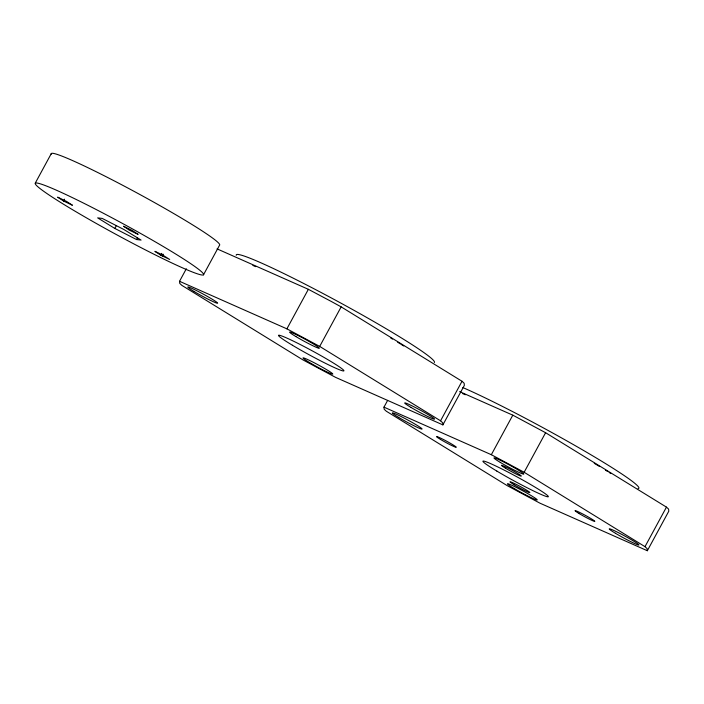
<?xml version="1.0" encoding="UTF-8"?>
<svg xmlns="http://www.w3.org/2000/svg" width="704" height="704" viewBox="0 0 704 704"><rect width="100%" height="100%" fill="white"/><g stroke="black" fill="none" stroke-linecap="round" stroke-linejoin="round"><path stroke-width="1.06" d="M35.244 183.154L51.339 153.498M63.562 201.036L57.64 197.155L66.51 201.379L72.442 205.269L63.562 201.036L64.566 199.179M114.814 228.439L97.654 217.879L102.203 218.416L123.913 229.513L141.073 240.073L136.523 239.536L114.814 228.439L116.345 225.623M136.523 239.536L137.544 237.662M160.82 255.235L154.898 251.354L162.228 254.734L169.699 259.468L160.82 255.235L161.832 253.387M162.369 256.08L163.381 254.232M217.052 248.873L308.361 289.309L331.426 301.541L341.158 306.874L462.018 381.269L464.138 383.231L464.358 385.343L442.886 424.882L335.526 377.335L302.72 359.77L181.87 285.375L179.749 283.404L179.529 281.301L186.331 268.761M203.482 274.806A95.814 6.354 28.5 0 0 81.47 202.074A95.814 6.354 28.5 0 0 73.137 210.056A95.814 6.354 28.5 0 0 203.482 274.806L219.578 245.15A95.814 6.354 28.5 0 0 135.863 192.324A95.814 6.354 28.5 0 0 51.304 154.229M179.529 281.301L286.889 328.847L308.361 289.309M442.886 424.882L442.675 422.77L440.546 420.807L319.695 346.412L341.158 306.874M459.624 391.609L512.802 415.166L545.6 432.722L666.459 507.126L668.58 509.089L668.8 511.192L647.337 550.73L539.968 503.184L507.17 485.619L386.311 411.224L384.19 409.262L383.97 407.15L387.631 400.4M440.546 420.807L462.018 381.269M383.97 407.15L491.33 454.705L512.802 415.166M647.337 550.73L647.117 548.627L644.996 546.665L524.137 472.261L545.6 432.722M644.996 546.665L666.459 507.126M286.889 328.847L319.695 346.412M491.33 454.705L524.137 472.261M252.85 265.417A112.719 7.471 28.5 0 1 255.702 266.649M390.72 337.999A112.719 7.471 28.5 0 1 392.506 339.082M397.69 342.241A112.719 7.471 28.5 0 1 400.171 343.772M400.981 344.274A112.719 7.471 28.5 0 1 403.744 345.998M236.262 255.323A112.719 7.471 28.5 0 1 336.758 300.872A112.719 7.471 28.5 0 1 434.342 362.498M462.66 393.598A112.719 7.471 28.5 0 1 465.282 394.768M594.255 463.311A112.719 7.471 28.5 0 1 599.579 466.532M605.422 470.122A112.719 7.471 28.5 0 1 607.279 471.284M609.092 472.419A112.719 7.471 28.5 0 1 610.852 473.537M462.827 387.552A112.719 7.471 28.5 0 1 579.022 447.832A112.719 7.471 28.5 0 1 638.062 488.629M123.658 226.292L129.272 230.138L138.142 234.37L132.22 230.481L123.658 226.292M292.433 345.25A37.198 2.464 28.5 0 0 343.79 370.929A37.198 2.464 28.5 0 0 297.396 343.094A37.198 2.464 28.5 0 0 292.433 345.25M194.225 291.553A16.905 1.118 28.5 0 0 217.58 303.23A16.905 1.118 28.5 0 0 196.513 290.585A16.905 1.118 28.5 0 0 194.225 291.553M309.575 362.551A16.905 1.118 28.5 0 0 332.746 374.106A16.905 1.118 28.5 0 0 311.432 361.354A16.905 1.118 28.5 0 0 309.575 362.551M411.022 407.44A16.905 1.118 28.5 0 0 434.447 419.17A16.905 1.118 28.5 0 0 413.468 406.56A16.905 1.118 28.5 0 0 411.022 407.44M295.874 336.556A16.905 1.118 28.5 0 0 319.299 348.286A16.905 1.118 28.5 0 0 298.329 335.685A16.905 1.118 28.5 0 0 295.874 336.556M496.874 471.099A37.198 2.464 28.5 0 0 548.24 496.778A37.198 2.464 28.5 0 0 501.838 468.943A37.198 2.464 28.5 0 0 496.874 471.099M398.666 417.402A16.905 1.118 28.5 0 0 422.03 429.088A16.905 1.118 28.5 0 0 400.954 416.442A16.905 1.118 28.5 0 0 398.666 417.402M514.017 488.409A16.905 1.118 28.5 0 0 537.187 499.954A16.905 1.118 28.5 0 0 515.874 487.212A16.905 1.118 28.5 0 0 514.017 488.409M615.463 533.289A16.905 1.118 28.5 0 0 638.889 545.019A16.905 1.118 28.5 0 0 617.91 532.418A16.905 1.118 28.5 0 0 615.463 533.289M500.315 462.414A16.905 1.118 28.5 0 0 523.75 474.144A16.905 1.118 28.5 0 0 502.77 461.534A16.905 1.118 28.5 0 0 500.315 462.414M440.537 439.446A11.273 0.748 28.5 0 0 456.245 447.33A11.273 0.748 28.5 0 0 442.394 438.988A11.273 0.748 28.5 0 0 440.537 439.446M514.158 484.766A11.273 0.748 28.5 0 0 529.795 492.598A11.273 0.748 28.5 0 0 515.838 484.202A11.273 0.748 28.5 0 0 514.158 484.766M505.507 468.213A11.273 0.748 28.5 0 0 521.242 476.115A11.273 0.748 28.5 0 0 507.426 467.782A11.273 0.748 28.5 0 0 505.507 468.213M579.207 513.603A11.273 0.748 28.5 0 0 594.792 521.4A11.273 0.748 28.5 0 0 580.765 512.978A11.273 0.748 28.5 0 0 579.207 513.603"/></g></svg>
